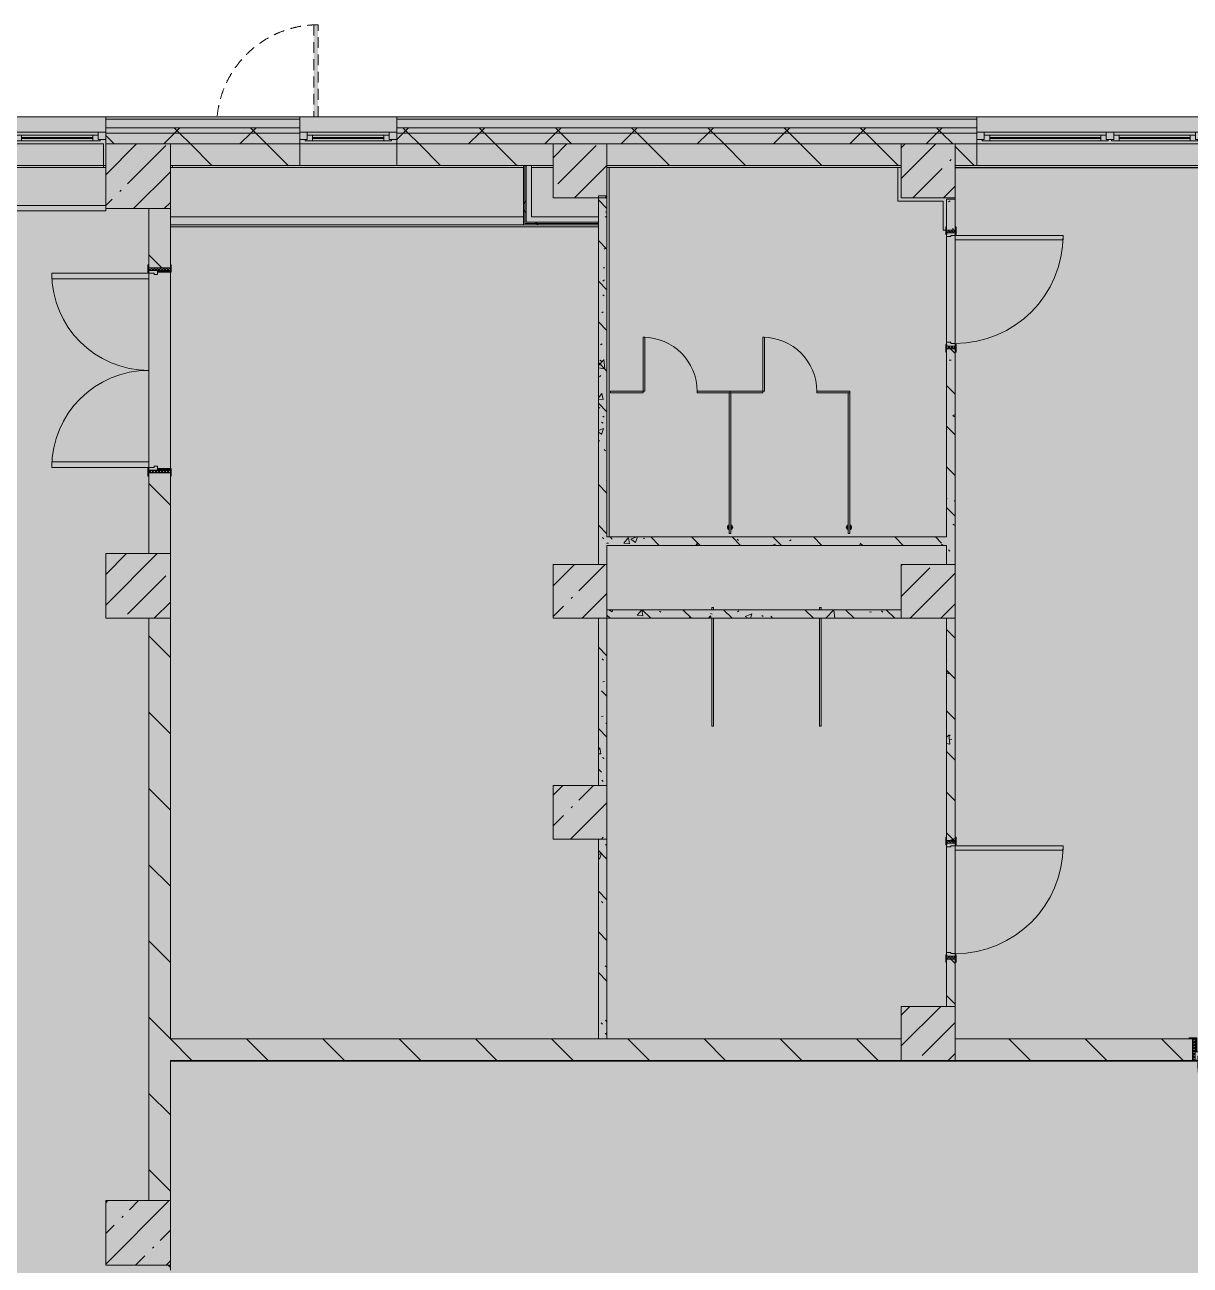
# Model space of a CAD drawing. Header units: millimetres. Extents: x 35147 to 231677, y -8553 to 29000.
# Drawn here: x 170077 to 180887, y 16700 to 28205 of the extents above; entities that cross this region are included whole.
import ezdxf

# ---------------------------------------------------------------- set-up
doc = ezdxf.new("R2010")
doc.units = ezdxf.units.MM
doc.linetypes.add('200_ШТРИХ__ш1_п0_6_', pattern=[160, 100, -60])
doc.layers.add('A-DETL-GENF-2', color=7, linetype='Continuous', lineweight=9, true_color=0xc0c0c0, transparency=0.4)
for name, color, linetype, lineweight in [('A-DETL-MBND-1', 7, '200_ШТРИХ__ш1_п0_6_', 9), ('A-WALL-2', 7, 'Continuous', 5), ('I-WALL-3', 7, 'Continuous', 5), ('S-COLS-1', 7, 'Continuous', 5)]:
    doc.layers.add(name, color=color, linetype=linetype, lineweight=lineweight)
for name, color, linetype, lineweight, true_color in [('A-DOOR-2', 7, 'Continuous', 5, 0xaaaaaa), ('A-DOOR-3', 7, 'Continuous', 5, 0xe2e2e2), ('A-DOOR-4', 7, 'Continuous', 5, 0xb7b7b7), ('A-DOOR-5', 7, 'Continuous', 5, 0x737373), ('A-DOOR-FRAM-2', 7, 'Continuous', 5, 0xe2e2e2), ('A-DOOR-FRAM-3', 7, 'Continuous', 5, 0xaaaaaa), ('A-DOOR-FRAM-4', 7, 'Continuous', 5, 0xb7b7b7), ('A-FLOR-2', 7, 'Continuous', 5, 0xb7b7b7), ('A-GENM-2', 7, 'Continuous', 5, 0x737373), ('A-GENM-4', 7, 'Continuous', 5, 0xe2ddcd), ('A-GLAZ-3', 7, 'Continuous', 5, 0x737373), ('A-WALL-3', 7, 'Continuous', 9, 0x737373), ('A-WALL-4', 7, 'Continuous', 5, 0x737373), ('I-WALL-1', 7, 'Continuous', 5, 0xe7e7e7), ('I-WALL-4', 7, 'Continuous', 5, 0x737373), ('I-WALL-5', 7, 'Continuous', 5, 0x787878), ('S-COLS-2', 7, 'Continuous', 5, 0x737373)]:
    doc.layers.add(name, color=color, linetype=linetype, lineweight=lineweight, true_color=true_color)
pattern_1 = [(45, (104667.4, 0), (-285.1231, 285.1231), []), (45, (104952.5, 0), (-285.1231, 285.1231), [504.031, -100.806, 16.764, -84.042])]
pattern_2 = [(135, (104667.4, 0), (-353.5534, -353.5534), [])]
pattern_3 = [(135, (104667.4, 0), (-377.1708, -377.1708), [533.4, -88.9, 17.78, -88.9]), (135, (104667.4, 376.94), (-377.1708, -377.1708), []), (50, (104667.4, 0), (637.6445, -55.7866), [66.675, -733.425]), (355, (104667.4, 0), (-123.3494, 668.699), [53.34, -586.74]), (100.451, (104720.5, -4.65), (514.299, 612.908), [56.665, -623.315]), (46.184, (104667.4, 177.8), (948.7764, -147.15), [100.012, -1100.137]), (96.636, (104746.45, 165.5), (830.909, 865.997), [84.998, -934.973]), (351.184, (104667.4, 177.8), (830.918, 865.988), [80.01, -880.11]), (21, (104756.3, 133.35), (530.6506, -357.9283), [66.675, -733.425]), (326, (104756.3, 133.35), (216.308, 644.6585), [53.34, -586.74]), (71.451, (104800.5, 103.5), (746.9596, 286.7243), [56.665, -623.315]), (37.5, (104667.39, 0), (10.8105, 295.9426), [16.764, -562.864, 16.764, -578.866, -588.962]), (37.5, (104667.39, 0), (10.8105, 295.9426), [-1175.258, 16.764, -572.198]), (7.5, (104667.4, 0), (233.8692, 350.6318), [16.764, -322.834, 16.764, -549.529, -224.472]), (7.5, (104667.4, 0), (233.8692, 350.6318), [-905.891, 16.764, -207.708]), (327.5, (104469.14, 0), (474.5678, -20.0513), [16.764, -205.486, 16.764, -676.656, -920.115]), (327.5, (104469.14, 0), (474.5678, -20.0513), [-915.67, 16.764, -903.351]), (317.5, (104380.24, 0), (518.4522, 88.9934), [16.764, -272.161, 16.764, -443.738, -653.415]), (317.5, (104380.24, 0), (518.4522, 88.9934), [-749.427, 16.764, -636.651])]
pattern_4 = [(45, (104667.4, 0), (-353.5534, 353.5534), []), (135, (104667.4, 0), (-353.5534, -353.5534), [])]
pattern_5 = [(45, (104667.4, 0), (-530.33, 530.33), []), (135, (104667.4, 0), (-530.33, -530.33), [])]

# ---------------------------------------------------------------- blocks, each defined once
blk = doc.blocks.new('BSC_Колонна _Прямоугольная - 600х600-V257-2_9_2_птичка')
at = {"layer": 'S-COLS-1'}
h = blk.add_hatch(dxfattribs=at)
h.set_pattern_fill('FP_91', color=256, style=0, pattern_type=2)
h.set_pattern_definition([(45, (-66460, -17000), (-285.1231, 285.1231), []), (45, (-66174.88, -17000), (-285.1231, 285.1231), [504.031, -100.806, 16.764, -84.042])])
h.paths.add_polyline_path([(-300, -300), (300, -300), (300, 300), (-300, 300), (-300, 6)])
at = {"layer": 'S-COLS-2'}
for p, q in [((300, 300), (-300, 300)), ((-300, 300), (-300, -300)), ((300, -300), (300, 300)), ((-300, -300), (300, -300))]:
    blk.add_line(p, q, dxfattribs=at)
blk = doc.blocks.new('BSC_Колонна _Прямоугольная - 500х500-V282-2_9_2_птичка')
at = {"layer": 'S-COLS-1'}
h = blk.add_hatch(dxfattribs=at)
h.set_pattern_fill('FP_115', color=256, style=0, pattern_type=2)
h.set_pattern_definition([(45, (-73790, -22950), (-285.1231, 285.1231), []), (45, (-73504.88, -22950), (-285.1231, 285.1231), [504.031, -100.806, 16.764, -84.042])])
h.paths.add_polyline_path([(-250, -250), (250, -250), (250, 250), (-250, 250), (-250, -160)])
at = {"layer": 'S-COLS-2'}
for p, q in [((250, 250), (-250, 250)), ((-250, 250), (-250, -250)), ((250, -250), (250, 250)), ((-250, -250), (250, -250))]:
    blk.add_line(p, q, dxfattribs=at)
blk = doc.blocks.new('BSC_Колонна _Прямоугольная - 500х500-V283-2_9_2_птичка')
at = {"layer": 'S-COLS-1'}
h = blk.add_hatch(dxfattribs=at)
h.set_pattern_fill('FP_116', color=256, style=0, pattern_type=2)
h.set_pattern_definition([(45, (-70560, -22950), (-285.1231, 285.1231), []), (45, (-70274.88, -22950), (-285.1231, 285.1231), [504.031, -100.806, 16.764, -84.042])])
h.paths.add_polyline_path([(-250, -250), (250, -250), (250, 250), (-250, 250), (-250, -160)])
at = {"layer": 'S-COLS-2'}
for p, q in [((250, 250), (-250, 250)), ((-250, 250), (-250, -250)), ((250, -250), (250, 250)), ((-250, -250), (250, -250))]:
    blk.add_line(p, q, dxfattribs=at)
blk = doc.blocks.new('110_Дверь_СКБ_1Ст_Внутренняя1 - Д-4 1100x2100h_су мгн-V287-2_9_2_птичка')
at = {"layer": 'A-DOOR-2'}
h = blk.add_hatch(dxfattribs=at)
h.set_pattern_fill('FP_40', color=256, style=0, pattern_type=2)
h.set_pattern_definition([(135, (1751.41, 164.685), (-14.14214, -14.14214), []), (225, (1751.41, 164.685), (14.14214, -14.14214), [])])
h.paths.add_polyline_path([(562.5, 100), (537.5, 100), (537.5, -100), (562.5, -100)])
at = {"layer": 'A-DOOR-3'}
h = blk.add_hatch(color=256, dxfattribs=at)
h.paths.add_polyline_path([(512.5, 100), (512.5, 60), (502.5, 60), (502.5, 20), (537.5, 20), (537.5, 100)])
h.paths.add_polyline_path([(-487.5, 100), (-512.5, 100), (-512.5, 20), (-477.5, 20), (-477.5, 60), (-487.5, 60)])
at = {"layer": 'A-DOOR-FRAM-2'}
for points in [[(-487.5, 1100), (-487.5, 100), (-447.5, 100), (-447.5, 1100)], [(-567.5, 108), (-567.5, 100), (-497.5, 100), (-497.5, 108)], [(-497.5, 20), (-512.5, 20), (-512.5, -100), (-497.5, -100)], [(592.5, 108), (522.5, 108), (522.5, 100), (592.5, 100)], [(537.5, 20), (522.5, 20), (522.5, -100), (537.5, -100)], [(-567.5, -100), (-567.5, -108), (-497.5, -108), (-497.5, -100)], [(592.5, -100), (522.5, -100), (522.5, -108), (592.5, -108)]]:
    blk.add_hatch(color=256, dxfattribs=at).paths.add_polyline_path(points)
at = {"layer": 'A-DOOR-FRAM-3'}
h = blk.add_hatch(dxfattribs=at)
h.set_pattern_fill('FP_41', color=256, style=0, pattern_type=2)
h.set_pattern_definition([(45, (-371.384, 164.685), (-14.1421, 14.1421), []), (135, (-371.384, 164.685), (-14.1421, -14.1421), [])])
h.paths.add_polyline_path([(-512.5, 100), (-537.5, 100), (-537.5, -100), (-512.5, -100)])
at = {"layer": 'A-DOOR-4'}
for p, q in [((-487.5, 1100), (-487.5, 100)), ((-447.5, 1100), (-487.5, 1100)), ((-447.5, 100), (-447.5, 1100)), ((-487.5, 100), (-447.5, 100))]:
    blk.add_line(p, q, dxfattribs=at)
blk.add_arc((-487.5, 100), 1000, 360, 90, dxfattribs=at)
at = {"layer": 'A-DOOR-FRAM-4'}
for p, q in [((-497.5, 108), (-567.5, 108)), ((-567.5, 108), (-567.5, 100)), ((-567.5, 100), (-497.5, 100)), ((-512.5, 100), (-537.5, 100)), ((-537.5, 100), (-537.5, -100)), ((-487.5, 100), (-512.5, 100)), ((-512.5, 100), (-512.5, 20)), ((-512.5, -100), (-512.5, 100)), ((-497.5, 100), (-512.5, 100)), ((-512.5, 100), (-512.5, 99)), ((-512.5, 99), (-497.5, 99)), ((-512.5, 20), (-477.5, 20)), ((-497.5, 20), (-512.5, 20)), ((-512.5, 20), (-512.5, -100)), ((-497.5, 100), (-497.5, 108)), ((-497.5, 99), (-497.5, 100)), ((-497.5, -100), (-497.5, 20)), ((-487.5, 60), (-487.5, 100)), ((-477.5, 60), (-487.5, 60)), ((-477.5, 20), (-477.5, 60)), ((512.5, 60), (502.5, 60)), ((502.5, 60), (502.5, 20)), ((502.5, 20), (537.5, 20)), ((512.5, 100), (512.5, 60)), ((537.5, 100), (512.5, 100)), ((592.5, 108), (522.5, 108)), ((522.5, 108), (522.5, 100)), ((537.5, 100), (522.5, 100)), ((522.5, 100), (522.5, 99)), ((522.5, 100), (592.5, 100)), ((522.5, 99), (537.5, 99)), ((537.5, 20), (522.5, 20)), ((522.5, 20), (522.5, -100)), ((537.5, 20), (537.5, 100)), ((562.5, 100), (537.5, 100)), ((537.5, 100), (537.5, -100)), ((537.5, 99), (537.5, 100)), ((537.5, -100), (537.5, 20)), ((562.5, -100), (562.5, 100)), ((592.5, 100), (592.5, 108)), ((-497.5, -100), (-567.5, -100)), ((-567.5, -100), (-567.5, -108)), ((-567.5, -108), (-497.5, -108)), ((-537.5, -100), (-512.5, -100)), ((-512.5, -100), (-497.5, -100)), ((-497.5, -108), (-497.5, -100)), ((522.5, -100), (537.5, -100)), ((592.5, -100), (522.5, -100)), ((522.5, -100), (522.5, -108)), ((522.5, -108), (592.5, -108)), ((537.5, -100), (562.5, -100)), ((592.5, -108), (592.5, -100))]:
    blk.add_line(p, q, dxfattribs=at)
blk = doc.blocks.new('110_Дверь_СКБ_1Ст_Внутренняя1 - Д-4 1100x2100h_су мгн-32391219-2_9_2_птичка')
at = {"layer": 'A-DOOR-2'}
h = blk.add_hatch(dxfattribs=at)
h.set_pattern_fill('FP_38', color=256, style=0, pattern_type=2)
h.set_pattern_definition([(135, (1751.41, 104.685), (-14.14214, -14.14214), []), (225, (1751.41, 104.685), (14.14214, -14.14214), [])])
h.paths.add_polyline_path([(562.5, 40), (537.5, 40), (537.5, -40), (562.5, -40)])
at = {"layer": 'A-DOOR-3'}
h = blk.add_hatch(color=256, dxfattribs=at)
h.paths.add_polyline_path([(537.5, 40), (512.5, 40), (512.5, 0), (502.5, 0), (502.5, -40), (537.5, -40)])
h.paths.add_polyline_path([(-477.5, 0), (-487.5, 0), (-487.5, 40), (-512.5, 40), (-512.5, -40), (-477.5, -40)])
at = {"layer": 'A-DOOR-FRAM-2'}
for points in [[(-447.5, 40), (-447.5, 1040), (-487.5, 1040), (-487.5, 40)], [(-497.5, 40), (-497.5, 48), (-567.5, 48), (-567.5, 40)], [(592.5, 48), (522.5, 48), (522.5, 40), (592.5, 40)], [(-497.5, -40), (-567.5, -40), (-567.5, -48), (-497.5, -48)], [(592.5, -48), (592.5, -40), (522.5, -40), (522.5, -48)]]:
    blk.add_hatch(color=256, dxfattribs=at).paths.add_polyline_path(points)
at = {"layer": 'A-DOOR-FRAM-3'}
h = blk.add_hatch(dxfattribs=at)
h.set_pattern_fill('FP_39', color=256, style=0, pattern_type=2)
h.set_pattern_definition([(45, (-371.384, 104.685), (-14.1421, 14.1421), []), (135, (-371.384, 104.685), (-14.1421, -14.1421), [])])
h.paths.add_polyline_path([(-512.5, 40), (-537.5, 40), (-537.5, -40), (-512.5, -40)])
at = {"layer": 'A-DOOR-4'}
for p, q in [((-487.5, 1040), (-487.5, 40)), ((-447.5, 1040), (-487.5, 1040)), ((-447.5, 40), (-447.5, 1040)), ((-487.5, 40), (-447.5, 40))]:
    blk.add_line(p, q, dxfattribs=at)
blk.add_arc((-487.5, 40), 1000, 360, 90, dxfattribs=at)
at = {"layer": 'A-DOOR-FRAM-4'}
for p, q in [((-497.5, 48), (-567.5, 48)), ((-567.5, 48), (-567.5, 40)), ((-567.5, 40), (-497.5, 40)), ((-512.5, 40), (-537.5, 40)), ((-537.5, 40), (-537.5, -40)), ((-487.5, 40), (-512.5, 40)), ((-512.5, 40), (-512.5, -40)), ((-512.5, -40), (-512.5, 40)), ((-497.5, 40), (-512.5, 40)), ((-512.5, 40), (-512.5, 39)), ((-512.5, 39), (-497.5, 39)), ((-497.5, 40), (-497.5, 48)), ((-497.5, 39), (-497.5, 40)), ((-487.5, 0), (-487.5, 40)), ((-477.5, 0), (-487.5, 0)), ((-477.5, -40), (-477.5, 0)), ((512.5, 0), (502.5, 0)), ((502.5, 0), (502.5, -40)), ((512.5, 40), (512.5, 0)), ((537.5, 40), (512.5, 40)), ((592.5, 48), (522.5, 48)), ((522.5, 48), (522.5, 40)), ((537.5, 40), (522.5, 40)), ((522.5, 40), (522.5, 39)), ((522.5, 40), (592.5, 40)), ((522.5, 39), (537.5, 39)), ((537.5, -40), (537.5, 40)), ((562.5, 40), (537.5, 40)), ((537.5, 40), (537.5, -40)), ((537.5, 39), (537.5, 40)), ((562.5, -40), (562.5, 40)), ((592.5, 40), (592.5, 48)), ((-497.5, -40), (-567.5, -40)), ((-567.5, -40), (-567.5, -48)), ((-567.5, -48), (-497.5, -48)), ((-537.5, -40), (-512.5, -40)), ((-497.5, -39), (-512.5, -39)), ((-512.5, -39), (-512.5, -40)), ((-512.5, -40), (-477.5, -40)), ((-512.5, -40), (-497.5, -40)), ((-497.5, -40), (-497.5, -39)), ((-497.5, -48), (-497.5, -40)), ((502.5, -40), (537.5, -40)), ((537.5, -39), (522.5, -39)), ((522.5, -39), (522.5, -40)), ((522.5, -40), (537.5, -40)), ((592.5, -40), (522.5, -40)), ((522.5, -40), (522.5, -48)), ((522.5, -48), (592.5, -48)), ((537.5, -40), (537.5, -39)), ((537.5, -40), (562.5, -40)), ((592.5, -48), (592.5, -40))]:
    blk.add_line(p, q, dxfattribs=at)
blk = doc.blocks.new('131_Сантехническая перегородка - СП-2-V291-2_9_2_птичка')
at = {"layer": 'A-GENM-2'}
for p, q in [((0, 8), (1000, 8)), ((0, 8), (0, -8)), ((1080, 8), (1100, 8)), ((1100, 8), (1100, -8)), ((1000, -8), (0, -8)), ((1100, -8), (1080, -8))]:
    blk.add_line(p, q, dxfattribs=at)
blk = doc.blocks.new('110_Дверь_СКБ_2Ст - Д-10 1800x2100h_Актовый зал EI30-32403870-2_9_2_птичка')
at = {"layer": 'A-DOOR-2'}
h = blk.add_hatch(dxfattribs=at)
h.set_pattern_fill('FP_47', color=256, style=0, pattern_type=2)
h.set_pattern_definition([(135, (1351.41, 164.685), (-14.1421, -14.1421), []), (225, (1351.41, 164.685), (14.1421, -14.1421), [])])
h.paths.add_polyline_path([(937.5, -100), (962.5, -100), (962.5, 100), (937.5, 100)])
at = {"layer": 'A-DOOR-3'}
for points in [[(-887.5, 100), (-837.5, 100), (-837.5, 1000), (-887.5, 1000)], [(862.5, 100), (912.5, 100), (912.5, 1000), (862.5, 1000)]]:
    blk.add_hatch(color=256, dxfattribs=at).paths.add_polyline_path(points)
h = blk.add_hatch(color=256, dxfattribs=at)
h.paths.add_polyline_path([(-912.5, 100), (-912.5, 20), (-877.5, 20), (-877.5, 50), (-887.5, 50), (-887.5, 100)])
h.paths.add_polyline_path([(902.5, 20), (937.5, 20), (937.5, 100), (912.5, 100), (912.5, 50), (902.5, 50)])
at = {"layer": 'A-DOOR-FRAM-2'}
for points in [[(-967.5, 100), (-897.5, 100), (-897.5, 108), (-967.5, 108)], [(-912.5, -100), (-897.5, -100), (-897.5, 20), (-912.5, 20)], [(922.5, 100), (992.5, 100), (992.5, 108), (922.5, 108)], [(922.5, -100), (937.5, -100), (937.5, 20), (922.5, 20)], [(-967.5, -108), (-897.5, -108), (-897.5, -100), (-967.5, -100)], [(922.5, -108), (992.5, -108), (992.5, -100), (922.5, -100)]]:
    blk.add_hatch(color=256, dxfattribs=at).paths.add_polyline_path(points)
at = {"layer": 'A-DOOR-FRAM-3'}
h = blk.add_hatch(dxfattribs=at)
h.set_pattern_fill('FP_48', color=256, style=0, pattern_type=2)
h.set_pattern_definition([(45, (-771.384, 164.685), (-14.1421, 14.1421), []), (135, (-771.384, 164.685), (-14.1421, -14.1421), [])])
h.paths.add_polyline_path([(-937.5, 100), (-937.5, -100), (-912.5, -100), (-912.5, 100)])
at = {"layer": 'A-DOOR-4'}
for p, q in [((-887.5, 1000), (-887.5, 100)), ((-837.5, 1000), (-887.5, 1000)), ((-837.5, 100), (-837.5, 1000)), ((912.5, 1000), (862.5, 1000)), ((862.5, 1000), (862.5, 100)), ((912.5, 100), (912.5, 1000)), ((-887.5, 100), (-837.5, 100)), ((862.5, 100), (912.5, 100))]:
    blk.add_line(p, q, dxfattribs=at)
for centre, start, end in [((-887.5, 100), 0, 90), ((912.5, 100), 90, 180)]:
    blk.add_arc(centre, 900, start, end, dxfattribs=at)
at = {"layer": 'A-DOOR-FRAM-4'}
for p, q in [((-897.5, 108), (-967.5, 108)), ((-967.5, 108), (-967.5, 100)), ((-967.5, 100), (-897.5, 100)), ((-912.5, 100), (-937.5, 100)), ((-937.5, 100), (-937.5, -100)), ((-887.5, 100), (-912.5, 100)), ((-912.5, 100), (-912.5, 20)), ((-912.5, -100), (-912.5, 100)), ((-912.5, 20), (-877.5, 20)), ((-897.5, 20), (-912.5, 20)), ((-912.5, 20), (-912.5, -100)), ((-897.5, 100), (-897.5, 108)), ((-897.5, -100), (-897.5, 20)), ((-887.5, 50), (-887.5, 100)), ((-877.5, 50), (-887.5, 50)), ((-877.5, 20), (-877.5, 50)), ((912.5, 50), (902.5, 50)), ((902.5, 50), (902.5, 20)), ((902.5, 20), (937.5, 20)), ((912.5, 100), (912.5, 50)), ((937.5, 100), (912.5, 100)), ((992.5, 108), (922.5, 108)), ((922.5, 108), (922.5, 100)), ((922.5, 100), (992.5, 100)), ((937.5, 20), (922.5, 20)), ((922.5, 20), (922.5, -100)), ((937.5, 20), (937.5, 100)), ((962.5, 100), (937.5, 100)), ((937.5, 100), (937.5, -100)), ((937.5, -100), (937.5, 20)), ((962.5, -100), (962.5, 100)), ((992.5, 100), (992.5, 108)), ((-897.5, -100), (-967.5, -100)), ((-967.5, -100), (-967.5, -108)), ((-967.5, -108), (-897.5, -108)), ((-937.5, -100), (-912.5, -100)), ((-912.5, -100), (-897.5, -100)), ((-897.5, -108), (-897.5, -100)), ((922.5, -100), (937.5, -100)), ((992.5, -100), (922.5, -100)), ((922.5, -100), (922.5, -108)), ((922.5, -108), (992.5, -108)), ((937.5, -100), (962.5, -100)), ((992.5, -108), (992.5, -100))]:
    blk.add_line(p, q, dxfattribs=at)
blk = doc.blocks.new('BSC_Колонна _Прямоугольная - 500х500-V329-2_9_2_птичка')
at = {"layer": 'S-COLS-1'}
h = blk.add_hatch(dxfattribs=at)
h.set_pattern_fill('FP_146', color=256, style=0, pattern_type=2)
h.set_pattern_definition([(45, (-70560, -20900), (-285.1231, 285.1231), []), (45, (-70274.88, -20900), (-285.1231, 285.1231), [504.031, -100.806, 16.764, -84.042])])
h.paths.add_polyline_path([(-250, -250), (250, -250), (250, 250), (-250, 250)])
at = {"layer": 'S-COLS-2'}
for p, q in [((250, 250), (-250, 250)), ((-250, 250), (-250, -250)), ((250, -250), (250, 250)), ((-250, -250), (250, -250))]:
    blk.add_line(p, q, dxfattribs=at)
blk = doc.blocks.new('120_Окно_СКБ_1Ст - 120_Окно_СКБ_1Ст 900х2500_h_-19906774-2_9_2_птичка')
at = {"layer": 'A-GLAZ-3'}
for p, q in [((-450, -75), (-450, -5)), ((-450, -5), (-380, -5)), ((450, -5), (-450, -5)), ((-380, -75), (-450, -75)), ((-450, -75), (-400, -75)), ((-380, -75), (-400, -75)), ((-400, -75), (-400, -85)), ((-400, -85), (400, -85)), ((400, -85), (-400, -85)), ((-380, -5), (-380, -75)), ((380, -35), (-380, -35)), ((-380, -35), (-380, -75)), ((-330, -85), (-330, -35)), ((-330, -55), (330, -55)), ((330, -65), (-330, -65)), ((330, -85), (330, -35)), ((380, -75), (380, -5)), ((380, -5), (450, -5)), ((380, -75), (380, -35)), ((450, -75), (380, -75)), ((400, -75), (380, -75)), ((400, -75), (450, -75)), ((400, -85), (400, -75)), ((450, -5), (450, -75))]:
    blk.add_line(p, q, dxfattribs=at)
blk = doc.blocks.new('120_Окно_СКБ_2Ст - 120_Окно_СКБ_2Ст 2100х2400 _мал створка справа_-19092174-2_9_2_птичка')
at = {"layer": 'A-GLAZ-3'}
for p, q in [((-1050, -75), (-1050, -5)), ((-1050, -5), (-980, -5)), ((1050, -5), (-1050, -5)), ((-980, -75), (-1050, -75)), ((-1050, -75), (-1000, -75)), ((-980, -75), (-1000, -75)), ((-1000, -75), (-1000, -85)), ((-1000, -85), (170, -85)), ((170, -85), (-1000, -85)), ((-980, -5), (-980, -75)), ((150, -35), (-980, -35)), ((-980, -35), (-980, -75)), ((-930, -85), (-930, -35)), ((-930, -55), (100, -55)), ((100, -65), (-930, -65)), ((100, -85), (100, -35)), ((150, -75), (150, -5)), ((150, -5), (220, -5)), ((150, -75), (150, -35)), ((220, -75), (150, -75)), ((170, -75), (150, -75)), ((170, -75), (200, -75)), ((170, -85), (170, -75)), ((220, -75), (200, -75)), ((200, -75), (200, -85)), ((200, -85), (1000, -85)), ((1000, -85), (200, -85)), ((220, -5), (220, -75)), ((980, -35), (220, -35)), ((220, -35), (220, -75)), ((270, -85), (270, -35)), ((270, -55), (930, -55)), ((930, -65), (270, -65)), ((930, -85), (930, -35)), ((980, -75), (980, -5)), ((980, -5), (1050, -5)), ((980, -75), (980, -35)), ((1050, -75), (980, -75)), ((1000, -75), (980, -75)), ((1000, -75), (1050, -75)), ((1000, -85), (1000, -75)), ((1050, -5), (1050, -75))]:
    blk.add_line(p, q, dxfattribs=at)
blk = doc.blocks.new('BSC_Колонна _Прямоугольная - 500х500-V334-2_9_2_птичка')
at = {"layer": 'S-COLS-1'}
h = blk.add_hatch(dxfattribs=at)
h.set_pattern_fill('FP_151', color=256, style=0, pattern_type=2)
h.set_pattern_definition([(45, (-73790, -18850), (-285.1231, 285.1231), []), (45, (-73504.88, -18850), (-285.1231, 285.1231), [504.031, -100.806, 16.764, -84.042])])
h.paths.add_polyline_path([(-250, -250), (250, -250), (250, 250), (-250, 250)])
at = {"layer": 'S-COLS-2'}
for p, q in [((250, 250), (-250, 250)), ((-250, 250), (-250, -250)), ((250, -250), (250, 250)), ((-250, -250), (250, -250))]:
    blk.add_line(p, q, dxfattribs=at)
blk = doc.blocks.new('110_Дверь_СКБ_1Ст_Наружная - ДН-2д_л__ Дверь из подвала ЛК _900 мм в свету_ 3300-22851703-2_9_2_птичка')
at = {"layer": 'A-DETL-MBND-1'}
blk.add_hatch(color=256, dxfattribs=at).paths.add_polyline_path([(489.5, 135), (489.5, 990), (449.5, 990), (449.5, 135)])
for p, q in [((489.5, 990), (449.5, 990)), ((449.5, 990), (449.5, 135)), ((489.5, 135), (489.5, 990))]:
    blk.add_line(p, q, dxfattribs=at)
blk.add_arc((489.5, 50), 940, 90, 174.73278, dxfattribs=at)
blk = doc.blocks.new('131_Сантехническая перегородка_Дверь - СД-1-V377-2_9_2_птичка')
at = {"layer": 'A-GENM-4'}
for points in [[(0, -8), (305, -8), (305, 8), (0, 8)], [(805, -8), (1110, -8), (1110, 8), (805, 8)]]:
    blk.add_hatch(color=256, dxfattribs=at).paths.add_polyline_path(points)
at = {"layer": 'A-DOOR-5'}
for p, q in [((321, 508), (305, 508)), ((305, 8), (305, 508)), ((321, 8), (321, 508)), ((321, 8), (305, 8))]:
    blk.add_line(p, q, dxfattribs=at)
blk.add_arc((305, 8), 500, 360, 90, dxfattribs=at)
at = {"layer": 'A-GENM-2'}
for p, q in [((305, 8), (0, 8)), ((0, 8), (0, -8)), ((305, -8), (305, 8)), ((1110, 8), (805, 8)), ((805, 8), (805, -8)), ((1110, -8), (1110, 8)), ((0, -8), (305, -8)), ((805, -8), (1110, -8))]:
    blk.add_line(p, q, dxfattribs=at)
blk = doc.blocks.new('131_Сантехническая перегородка - СП-4-V383-2_9_2_птичка')
at = {"layer": 'A-GENM-4'}
blk.add_hatch(color=256, dxfattribs=at).paths.add_polyline_path([(1330, 8), (26, 8), (26, -8), (1330, -8)])
at = {"layer": 'A-GENM-2'}
for p, q in [((1330, 8), (26, 8)), ((26, 8), (26, -8)), ((1330, -8), (1330, 8)), ((26, -8), (1330, -8))]:
    blk.add_line(p, q, dxfattribs=at)
at = {"layer": 'A-GENM-2', "flags": 128}
for points in [[(97, 8), (97, 9), (96, 9), (96, 9), (96, 10), (95, 10), (95, 11), (94, 11), (94, 12), (93, 12), (93, 12), (92, 13), (92, 13), (91, 13), (91, 14), (90, 14), (90, 14), (89, 14), (89, 14), (88, 15), (87, 15), (87, 15), (86, 15), (86, 15), (85, 15), (84, 15), (84, 15), (83, 15), (83, 15), (82, 15), (81, 15), (81, 15), (80, 15), (80, 14), (79, 14), (78, 14), (78, 14), (77, 13), (77, 13), (76, 13), (76, 13), (75, 12), (75, 12), (74, 11), (74, 11), (74, 11), (73, 10), (73, 10), (72, 9), (72, 9), (72, 8), (71, 8)], [(71, -8), (72, -9), (72, -9), (72, -9), (73, -10), (73, -10), (74, -11), (74, -11), (75, -12), (75, -12), (76, -12), (76, -13), (77, -13), (77, -13), (78, -14), (78, -14), (79, -14), (79, -14), (80, -14), (80, -15), (81, -15), (82, -15), (82, -15), (83, -15), (83, -15), (84, -15), (85, -15), (85, -15), (86, -15), (86, -15), (87, -15), (88, -15), (88, -15), (89, -14), (89, -14), (90, -14), (90, -14), (91, -13), (92, -13), (92, -13), (93, -13), (93, -12), (94, -12), (94, -11), (94, -11), (95, -11), (95, -10), (96, -10), (96, -9), (96, -9), (97, -8), (97, -8)]]:
    blk.add_lwpolyline(points, dxfattribs=at)
at = {"layer": 'A-GENM-2'}
for radius, start, end in [(24.6, 19.9113, 160.0887), (17.6, 45, 135), (17.6, 45, 135), (15.1, 45, 135), (24.6, 199.9113, 340.0887), (17.6, 225, 315), (17.6, 225, 315), (15.1, 225, 315)]:
    blk.add_arc((84, 0), radius, start, end, dxfattribs=at)
blk = doc.blocks.new('Зашивка приборов отопления29 - Зашивка приборов отопления-33323054-2_9_2_птичка')
at = {"layer": 'A-WALL-4'}
for p, q in [((66780, 26880), (66760, 26880)), ((70036, 26425), (66760, 26425)), ((66760, 26350), (70036, 26350))]:
    blk.add_line(p, q, dxfattribs=at)

msp = doc.modelspace()

# ---------------------------------------------------------------- hatches: boundary and pattern name
at = {"layer": 'A-DETL-GENF-2'}
msp.add_hatch(color=256, dxfattribs=at).paths.add_polyline_path([(180508.3, -280), (180527.4, -280), (180527.4, 3300), (189527.4, 3300), (189527.4, 27350), (146577.4, 27350), (146577.4, 23778), (143427.4, 23778), (143427.4, -280), (179580.8, -280)])
at = {"layer": 'A-WALL-2'}
h = msp.add_hatch(dxfattribs=at)
h.set_pattern_fill('FP_84', color=256, style=0, pattern_type=2)
h.set_pattern_definition(pattern_4)
h.paths.add_polyline_path([(189471.3, 27200), (189527.4, 27200), (189527.4, 27250), (185017.4, 27250), (185017.4, 27200), (188856, 27200)])
h.paths.add_polyline_path([(181435.9, 27200), (182517.4, 27200), (182517.4, 27250), (181007.4, 27250), (181007.4, 27200)])
h.paths.add_polyline_path([(172160.7, 27200), (172627.4, 27200), (172624.4, 27250), (170827.4, 27250), (170827.4, 27200), (171233.1, 27200)])
h.paths.add_polyline_path([(173527.4, 27200), (178907.4, 27200), (178907.4, 27250), (173527.4, 27250)])
h.paths.add_polyline_path([(169927.4, 27200), (169927.4, 27250), (168847.4, 27250), (168847.4, 27200), (169622.6, 27200)])
h.paths.add_polyline_path([(154327.7, 27200), (155427.6, 27200), (155427.6, 27250), (154327.7, 27250)])
h.paths.add_polyline_path([(164527.4, 27200), (165707.4, 27200), (165707.4, 27250), (164527.4, 27250)])
h.paths.add_polyline_path([(161827.4, 27200), (161827.4, 27250), (160577.3, 27250), (160577.3, 27200), (161494.2, 27200)])
h.paths.add_polyline_path([(159175.4, 27200), (159677.3, 27200), (159677.3, 27250), (158527.6, 27250), (158527.6, 27200)])
h.paths.add_polyline_path([(146727.4, 27200), (149074.4, 27200), (149074.4, 27250), (146677.4, 27250), (146677.4, 27200)])
h.paths.add_polyline_path([(153427.7, 27200), (153427.7, 27250), (152174.4, 27250), (152174.4, 27200), (152682.7, 27200)])
h = msp.add_hatch(dxfattribs=at)
h.set_pattern_fill('FP_84', color=256, style=0, pattern_type=2)
h.set_pattern_definition(pattern_4)
h.paths.add_polyline_path([(188867.4, 27100), (189527.4, 27100), (189527.4, 27200), (185017.4, 27200), (185017.4, 27100), (188856, 27100)])
h.paths.add_polyline_path([(172160.7, 27100), (172627.4, 27100), (172624.4, 27200), (170827.4, 27200), (170827.4, 27100), (171427.4, 27100)])
h.paths.add_polyline_path([(169927.4, 27100), (169927.4, 27200), (168847.4, 27200), (168847.4, 27100), (169622.6, 27100)])
h.paths.add_polyline_path([(173527.4, 27100), (178907.4, 27100), (178907.4, 27200), (173527.4, 27200)])
h.paths.add_polyline_path([(182517.4, 27100), (182517.4, 27200), (181007.4, 27200), (181007.4, 27100), (182363.4, 27100)])
h.paths.add_polyline_path([(161827.4, 27100), (161827.4, 27200), (160577.3, 27200), (160577.3, 27100), (161494.2, 27100)])
h.paths.add_polyline_path([(165707.4, 27100), (165707.4, 27200), (164527.4, 27200), (164527.4, 27100), (165668, 27100)])
h.paths.add_polyline_path([(158527.6, 27100), (159677.3, 27100), (159677.3, 27200), (158527.6, 27200)])
h.paths.add_polyline_path([(149074.4, 27100), (149074.4, 27200), (146727.4, 27200), (146727.4, 27100), (148045.1, 27100)])
h.paths.add_polyline_path([(152174.4, 27100), (153427.7, 27100), (153427.7, 27200), (152174.4, 27200)])
h.paths.add_polyline_path([(154327.7, 27100), (155427.6, 27100), (155427.6, 27200), (154327.7, 27200)])
at = {"layer": 'I-WALL-1'}
for points in [[(174778, 26425), (174778, 26900), (174728, 26900), (174728, 26425)], [(175397.4, 26375), (175397.4, 26425), (174728, 26425), (174728, 26375), (174943.2, 26375)]]:
    msp.add_hatch(color=256, dxfattribs=at).paths.add_polyline_path(points)
at = {"layer": 'I-WALL-3'}
h = msp.add_hatch(dxfattribs=at)
h.set_pattern_fill('FP_95', color=256, style=0, pattern_type=2)
h.set_pattern_definition(pattern_2)
h.paths.add_polyline_path([(185017.4, 26900), (185317.4, 26900), (185317.4, 27100), (185017.4, 27100), (185017.4, 26974.9)])
h.paths.add_polyline_path([(188867.4, 26900), (188867.4, 27100), (185817.4, 27100), (185817.4, 26900), (188856, 26900)])
h.paths.add_polyline_path([(178207.4, 26900), (178207.4, 27100), (175477.4, 27100), (175477.4, 26900), (177725.8, 26900)])
h.paths.add_polyline_path([(172627.4, 26900), (172624.4, 27100), (171427.4, 27100), (171427.4, 26900), (172624.4, 26900)])
h.paths.add_polyline_path([(178907.4, 26900), (178907.4, 27100), (178707.4, 27100), (178707.4, 26900)])
h.paths.add_polyline_path([(173527.4, 26900), (174977.4, 26900), (174977.4, 27100), (173527.4, 27100)])
h.paths.add_polyline_path([(181417.4, 26900), (181417.4, 27100), (181007.4, 27100), (181007.4, 26900)])
h.paths.add_polyline_path([(182517.4, 26900), (182517.4, 27100), (181917.4, 27100), (181917.4, 26900), (182363.4, 26900)])
h.paths.add_polyline_path([(161030.4, 26900), (161827.4, 26900), (161827.4, 27100), (160577.3, 27100), (160577.3, 26900)])
h.paths.add_polyline_path([(158527.6, 26900), (159677.3, 26900), (159677.3, 27100), (158527.6, 27100)])
h.paths.add_polyline_path([(164527.4, 26900), (165727.4, 26900), (165727.4, 27100), (164527.4, 27100)])
h.paths.add_polyline_path([(169132.2, 26900), (169927.4, 26900), (169927.4, 27100), (168827.4, 27100), (168827.4, 26900)])
h.paths.add_polyline_path([(155032.2, 26900), (155427.6, 26900), (155427.6, 27100), (155032.2, 27100)])
h = msp.add_hatch(dxfattribs=at)
h.set_pattern_fill('FP_184', color=256, style=0, pattern_type=2)
h.set_pattern_definition(pattern_5)
h.paths.add_polyline_path([(174715.5, 26362.5), (174715.5, 26900), (174703, 26900), (174703, 26362.5)])
h = msp.add_hatch(dxfattribs=at)
h.set_pattern_fill('FP_184', color=256, style=0, pattern_type=2)
h.set_pattern_definition(pattern_5)
h.paths.add_polyline_path([(174728, 26375), (174728, 26900), (174715.5, 26900), (174715.5, 26375)])
h = msp.add_hatch(dxfattribs=at)
h.set_pattern_fill('FP_95', color=256, style=0, pattern_type=2)
h.set_pattern_definition(pattern_2)
h.paths.add_polyline_path([(171227.4, 12300), (171427.4, 12300), (171427.4, 15175), (171227.4, 15175), (171227.4, 13534.8)])
h.paths.add_polyline_path([(171427.4, 16625), (171427.4, 16700), (171227.4, 16700), (171233.1, 16625)])
h.paths.add_polyline_path([(171289.5, 17300), (171427.4, 17300), (171427.4, 22700), (171227.4, 22700), (171227.4, 17300)])
h.paths.add_polyline_path([(171227.4, 23300), (171427.4, 23300), (171427.4, 24050), (171227.4, 24050), (171227.4, 23946.9)])
h.paths.add_polyline_path([(171227.4, 25950), (171427.4, 25950), (171427.4, 26500), (171227.4, 26500), (171227.4, 25980)])
h = msp.add_hatch(dxfattribs=at)
h.set_pattern_fill('FP_184', color=256, style=0, pattern_type=2)
h.set_pattern_definition(pattern_5)
h.paths.add_polyline_path([(175397.4, 26350), (175397.4, 26362.5), (174703, 26362.5), (174703, 26350), (174943.2, 26350)])
h = msp.add_hatch(dxfattribs=at)
h.set_pattern_fill('FP_184', color=256, style=0, pattern_type=2)
h.set_pattern_definition(pattern_5)
h.paths.add_polyline_path([(175397.4, 26362.5), (175397.4, 26375), (174715.5, 26375), (174715.5, 26362.5), (174943.2, 26362.5)])
h = msp.add_hatch(dxfattribs=at)
h.set_pattern_fill('FP_95', color=256, style=0, pattern_type=2)
h.set_pattern_definition(pattern_2)
h.paths.add_polyline_path([(182037.4, 18600), (183247.4, 18600), (183247.4, 18800), (182007.4, 18800), (182007.4, 18600)])
h.paths.add_polyline_path([(184847.4, 18600), (188867.4, 18600), (188867.4, 18800), (184847.4, 18800)])
h.paths.add_polyline_path([(178207.4, 18600), (178207.4, 18800), (171427.4, 18800), (171427.4, 18600), (175870.7, 18600)])
h.paths.add_polyline_path([(180907.4, 18600), (180907.4, 18800), (178707.4, 18800), (178707.4, 18600), (180877.4, 18600)])
at = {"layer": 'I-WALL-5'}
h = msp.add_hatch(dxfattribs=at)
h.set_pattern_fill('FP_101', color=256, style=0, pattern_type=2)
h.set_pattern_definition(pattern_3)
h.paths.add_polyline_path([(175477.4, 21150), (175473.5, 22700), (175397.4, 22700), (175397.4, 21150)])
h.paths.add_polyline_path([(175471.1, 23200), (175477.4, 23200), (175477.4, 26617.5), (175397.4, 26617.5), (175397.4, 23200), (175468.5, 23200)])
h = msp.add_hatch(dxfattribs=at)
h.set_pattern_fill('FP_101', color=256, style=0, pattern_type=2)
h.set_pattern_definition(pattern_3)
h.paths.add_polyline_path([(178675, 19100), (178707.4, 19100), (178707.4, 19540), (178627.4, 19540), (178627.4, 19100)])
h.paths.add_polyline_path([(178627.4, 20640), (178707.4, 20640), (178707.4, 22700), (178627.4, 22700), (178627.4, 20670)])
h.paths.add_polyline_path([(178641.3, 23200), (178707.4, 23200), (178707.4, 25200), (178627.4, 25200), (178627.4, 23200)])
h.paths.add_polyline_path([(178653.3, 26300), (178707.4, 26300), (178707.4, 26587.5), (178627.4, 26587.5), (178627.4, 26300)])
h = msp.add_hatch(dxfattribs=at)
h.set_pattern_fill('FP_101', color=256, style=0, pattern_type=2)
h.set_pattern_definition(pattern_3)
h.paths.add_polyline_path([(175477.4, 23375), (178627.4, 23375), (178627.4, 23455), (175477.4, 23455)])
h = msp.add_hatch(dxfattribs=at)
h.set_pattern_fill('FP_101', color=256, style=0, pattern_type=2)
h.set_pattern_definition(pattern_3)
h.paths.add_polyline_path([(177725.8, 22700), (178207.4, 22700), (178207.4, 22780), (175477.4, 22780), (175477.4, 22700), (175870.7, 22700)])
h = msp.add_hatch(dxfattribs=at)
h.set_pattern_fill('FP_101', color=256, style=0, pattern_type=2)
h.set_pattern_definition(pattern_3)
h.paths.add_polyline_path([(175397.4, 18800), (175477.4, 18800), (175477.4, 20650), (175397.4, 20650), (175397.4, 20476.2)])
at = {"layer": 'S-COLS-1'}
h = msp.add_hatch(dxfattribs=at)
h.set_pattern_fill('FP_92', color=256, style=0, pattern_type=2)
h.set_pattern_definition(pattern_1)
h.paths.add_polyline_path([(171427.4, 26500), (171427.4, 27100), (170827.4, 27100), (170827.4, 26500), (171233.1, 26500)])
h = msp.add_hatch(dxfattribs=at)
h.set_pattern_fill('FP_92', color=256, style=0, pattern_type=2)
h.set_pattern_definition(pattern_1)
h.paths.add_polyline_path([(174977.4, 26600), (175477.4, 26600), (175477.4, 27100), (174977.4, 27100), (174977.4, 26839.2)])
h = msp.add_hatch(dxfattribs=at)
h.set_pattern_fill('FP_92', color=256, style=0, pattern_type=2)
h.set_pattern_definition(pattern_1)
h.paths.add_polyline_path([(178207.4, 26600), (178707.4, 26600), (178707.4, 27100), (178207.4, 27100), (178207.4, 26900)])
h = msp.add_hatch(dxfattribs=at)
h.set_pattern_fill('FP_92', color=256, style=0, pattern_type=2)
h.set_pattern_definition(pattern_1)
h.paths.add_polyline_path([(171227.4, 22700), (171427.4, 22700), (171427.4, 23300), (170827.4, 23300), (170827.4, 22700)])

# ---------------------------------------------------------------- linework, layer by layer
at = {"layer": 'A-FLOR-2'}
for p, q in [((170827.4, 26880), (170807.4, 26880)), ((175497.4, 26880), (175497.4, 23455)), ((178176.4, 26569), (178176.4, 26880)), ((180986.4, 26879), (178707.4, 26879)), ((178707.4, 26600), (178707.4, 26587.5)), ((178596.4, 26569), (178176.4, 26569)), ((178596.4, 26300), (178596.4, 26569)), ((175397.4, 26330), (171427.4, 26330)), ((178619.4, 26300), (178596.4, 26300)), ((180877.4, 18592.9), (171427.4, 18592.9))]:
    msp.add_line(p, q, dxfattribs=at)
at = {"layer": 'A-WALL-3'}
for p, q in [((172627.4, 27330), (170827.4, 27330)), ((178907.4, 27330), (173527.4, 27330)), ((172627.4, 27250), (170827.4, 27250)), ((172627.4, 27200), (170827.4, 27200)), ((178907.4, 27250), (173527.4, 27250)), ((178907.4, 27200), (173527.4, 27200)), ((172627.4, 27100), (171427.4, 27100)), ((174977.4, 27100), (173527.4, 27100)), ((178207.4, 27100), (175477.4, 27100)), ((178907.4, 27100), (178707.4, 27100)), ((174715.5, 26900), (174715.5, 26362.5)), ((174728, 26900), (174728, 26375)), ((174715.5, 26362.5), (175397.4, 26362.5)), ((174728, 26375), (175397.4, 26375)), ((175397.4, 18800), (175477.4, 18800))]:
    msp.add_line(p, q, dxfattribs=at)
at = {"layer": 'A-WALL-4'}
for p, q in [((181007.4, 27350), (161827.4, 27350)), ((170827.4, 27350), (170827.4, 27100)), ((172627.4, 27100), (172627.4, 27350)), ((173527.4, 27350), (173527.4, 27100)), ((178907.4, 27100), (178907.4, 27350)), ((170827.4, 27100), (171427.4, 27100)), ((174977.4, 27100), (175477.4, 27100)), ((178207.4, 27100), (178707.4, 27100))]:
    msp.add_line(p, q, dxfattribs=at)
at = {"layer": 'I-WALL-4'}
for p, q in [((169927.4, 27100), (170807.4, 27100)), ((170807.4, 26880), (170807.4, 27100)), ((171427.4, 27100), (171427.4, 26900)), ((172627.4, 26900), (172627.4, 27100)), ((172627.4, 27100), (173527.4, 27100)), ((173527.4, 27100), (173527.4, 26900)), ((174977.4, 26900), (174977.4, 27100)), ((175477.4, 27100), (175477.4, 26900)), ((178207.4, 26900), (178207.4, 27100)), ((178707.4, 27100), (178707.4, 26900)), ((178907.4, 26900), (178907.4, 27100)), ((178907.4, 27100), (181007.4, 27100)), ((155032.2, 26900), (170827.4, 26900)), ((170807.4, 26880), (165427.4, 26880)), ((171427.4, 26900), (174977.4, 26900)), ((171447.4, 26900), (171447.4, 26880)), ((174703.5, 26880), (171447.4, 26880)), ((174778, 26900), (174703, 26900)), ((174703, 26900), (174703, 26350)), ((174778, 26425), (174778, 26900)), ((174977.4, 26880), (174778, 26880)), ((175477.4, 26900), (178207.4, 26900)), ((178207.4, 26880), (175477.4, 26880)), ((181417.4, 26900), (178707.4, 26900)), ((181008.3, 26880), (178707.4, 26880)), ((175397.4, 26617.5), (175397.4, 23200)), ((175477.4, 26617.5), (175397.4, 26617.5)), ((175477.4, 23455), (175477.4, 26617.5)), ((178627.4, 26587.5), (178627.4, 26330)), ((178707.4, 26587.5), (178627.4, 26587.5)), ((178707.4, 26330), (178707.4, 26587.5)), ((165448.4, 26529), (170827.4, 26529)), ((170827.9, 26479), (165448.4, 26479)), ((170827.9, 26500.3), (170827.9, 26479)), ((171427.4, 26500), (171227.4, 26500)), ((171227.4, 26500), (171227.4, 25980)), ((171427.4, 25980), (171427.4, 26500)), ((174703, 26350), (175397.4, 26350)), ((175397.4, 26425), (174778, 26425)), ((178627.4, 25260), (178627.4, 26240)), ((178707.4, 26210), (178707.4, 25250)), ((171427.4, 25910), (171427.4, 24090)), ((171227.4, 24150), (171227.4, 25850)), ((178627.4, 25170), (178627.4, 23455)), ((178707.4, 23200), (178707.4, 25170)), ((171227.4, 24020), (171227.4, 23300)), ((171427.4, 23300), (171427.4, 24020)), ((178627.4, 23455), (175477.4, 23455)), ((175477.4, 23375), (178627.4, 23375)), ((175477.4, 23200), (175477.4, 23375)), ((178627.4, 23375), (178627.4, 23200)), ((171227.4, 23300), (171427.4, 23300)), ((178207.4, 22780), (175477.4, 22780)), ((171227.4, 22700), (171227.4, 17300)), ((171427.4, 22700), (171227.4, 22700)), ((171427.4, 18800), (171427.4, 22700)), ((175397.4, 22700), (175397.4, 21150)), ((175477.4, 21150), (175477.4, 22700)), ((175477.4, 22700), (178207.4, 22700)), ((178627.4, 22700), (178627.4, 20670)), ((178707.4, 20670), (178707.4, 22700)), ((175397.4, 20650), (175397.4, 18800)), ((175477.4, 18800), (175477.4, 20650)), ((178627.4, 19600), (178627.4, 20580)), ((178707.4, 20550), (178707.4, 19590)), ((178627.4, 19510), (178627.4, 19100)), ((178707.4, 19100), (178707.4, 19510)), ((175397.4, 18800), (171427.4, 18800)), ((178207.4, 18800), (175477.4, 18800)), ((180877.4, 18800), (178707.4, 18800)), ((171427.4, 17300), (171427.4, 18600)), ((171427.4, 18600), (178207.4, 18600)), ((178707.4, 18600), (180877.4, 18600)), ((171427.4, 16655), (171427.4, 16700))]:
    msp.add_line(p, q, dxfattribs=at)
at = {"layer": 'S-COLS-2'}
for p, q in [((171427.4, 27100), (170827.4, 27100)), ((170827.4, 27100), (170827.4, 26500)), ((171427.4, 26900), (171427.4, 27100)), ((175477.4, 27100), (174977.4, 27100)), ((174977.4, 27100), (174977.4, 26900)), ((175477.4, 26900), (175477.4, 27100)), ((178707.4, 27100), (178207.4, 27100)), ((178207.4, 27100), (178207.4, 26900)), ((178707.4, 26900), (178707.4, 27100)), ((171427.4, 26500), (171427.4, 26900)), ((174977.4, 26900), (174977.4, 26600)), ((175477.4, 26600), (175477.4, 26900)), ((178207.4, 26900), (178207.4, 26600)), ((178707.4, 26600), (178707.4, 26900)), ((174977.4, 26600), (175477.4, 26600)), ((178207.4, 26600), (178707.4, 26600)), ((170827.4, 26500), (171427.4, 26500)), ((171227.4, 23300), (170827.4, 23300)), ((170827.4, 23300), (170827.4, 22700)), ((171427.4, 23300), (171227.4, 23300)), ((171427.4, 22700), (171427.4, 23300)), ((170827.4, 22700), (171227.4, 22700)), ((171227.4, 22700), (171427.4, 22700))]:
    msp.add_line(p, q, dxfattribs=at)

# ---------------------------------------------------------------- block references
at = {"layer": 'A-DETL-MBND-1'}
msp.add_blockref('110_Дверь_СКБ_1Ст_Наружная - ДН-2д_л__ Дверь из подвала ЛК _900 мм в свету_ 3300-22851703-2_9_2_птичка', (172307.9, 27215), dxfattribs=at)
at = {"layer": 'A-DOOR-4'}
for name, p, rotation in [('110_Дверь_СКБ_1Ст_Внутренняя1 - Д-4 1100x2100h_су мгн-32391219-2_9_2_птичка', (178667.4, 25762.5), 269.9999999999999), ('110_Дверь_СКБ_2Ст - Д-10 1800x2100h_Актовый зал EI30-32403870-2_9_2_птичка', (171327.4, 24987.5), 89.9999999999999), ('110_Дверь_СКБ_1Ст_Внутренняя1 - Д-4 1100x2100h_су мгн-32391219-2_9_2_птичка', (178667.4, 20102.5), 269.9999999999999), ('110_Дверь_СКБ_1Ст_Внутренняя1 - Д-4 1100x2100h_су мгн-V287-2_9_2_птичка', (181469.9, 18700), 180)]:
    msp.add_blockref(name, p, dxfattribs=dict(at, rotation=rotation))
at = {"layer": 'A-GENM-2'}
for p in [(175508.4, 24798.5), (176618.8, 24798.5)]:
    msp.add_blockref('131_Сантехническая перегородка_Дверь - СД-1-V377-2_9_2_птичка', p, dxfattribs=at)
for name, p, rotation in [('131_Сантехническая перегородка - СП-4-V383-2_9_2_птичка', (176618.8, 23460.5), 90.00000000001177), ('131_Сантехническая перегородка - СП-4-V383-2_9_2_птичка', (177721.1, 23460.5), 90.00000000001177), ('131_Сантехническая перегородка - СП-2-V291-2_9_2_птичка', (176457.4, 21700), 90.00000000000006), ('131_Сантехническая перегородка - СП-2-V291-2_9_2_птичка', (177457.4, 21700), 90.00000000000006)]:
    msp.add_blockref(name, p, dxfattribs=dict(at, rotation=rotation))
at = {"layer": 'A-GLAZ-3'}
for name, p in [('120_Окно_СКБ_1Ст - 120_Окно_СКБ_1Ст 900х2500_h_-19906774-2_9_2_птичка', (170377.4, 27215)), ('120_Окно_СКБ_1Ст - 120_Окно_СКБ_1Ст 900х2500_h_-19906774-2_9_2_птичка', (173077.4, 27215)), ('120_Окно_СКБ_2Ст - 120_Окно_СКБ_2Ст 2100х2400 _мал створка справа_-19092174-2_9_2_птичка', (179957.4, 27215))]:
    msp.add_blockref(name, p, dxfattribs=at)
at = {"layer": 'A-WALL-4'}
msp.add_blockref('Зашивка приборов отопления29 - Зашивка приборов отопления-33323054-2_9_2_птичка', (104667.4, 0), dxfattribs=at)
at = {"layer": 'S-COLS-2'}
for name, p in [('BSC_Колонна _Прямоугольная - 500х500-V283-2_9_2_птичка', (175227.4, 22950)), ('BSC_Колонна _Прямоугольная - 500х500-V282-2_9_2_птичка', (178457.4, 22950)), ('BSC_Колонна _Прямоугольная - 500х500-V329-2_9_2_птичка', (175227.4, 20900)), ('BSC_Колонна _Прямоугольная - 500х500-V334-2_9_2_птичка', (178457.4, 18850)), ('BSC_Колонна _Прямоугольная - 600х600-V257-2_9_2_птичка', (171127.4, 17000))]:
    msp.add_blockref(name, p, dxfattribs=at)

doc.saveas('drawing.dxf')
